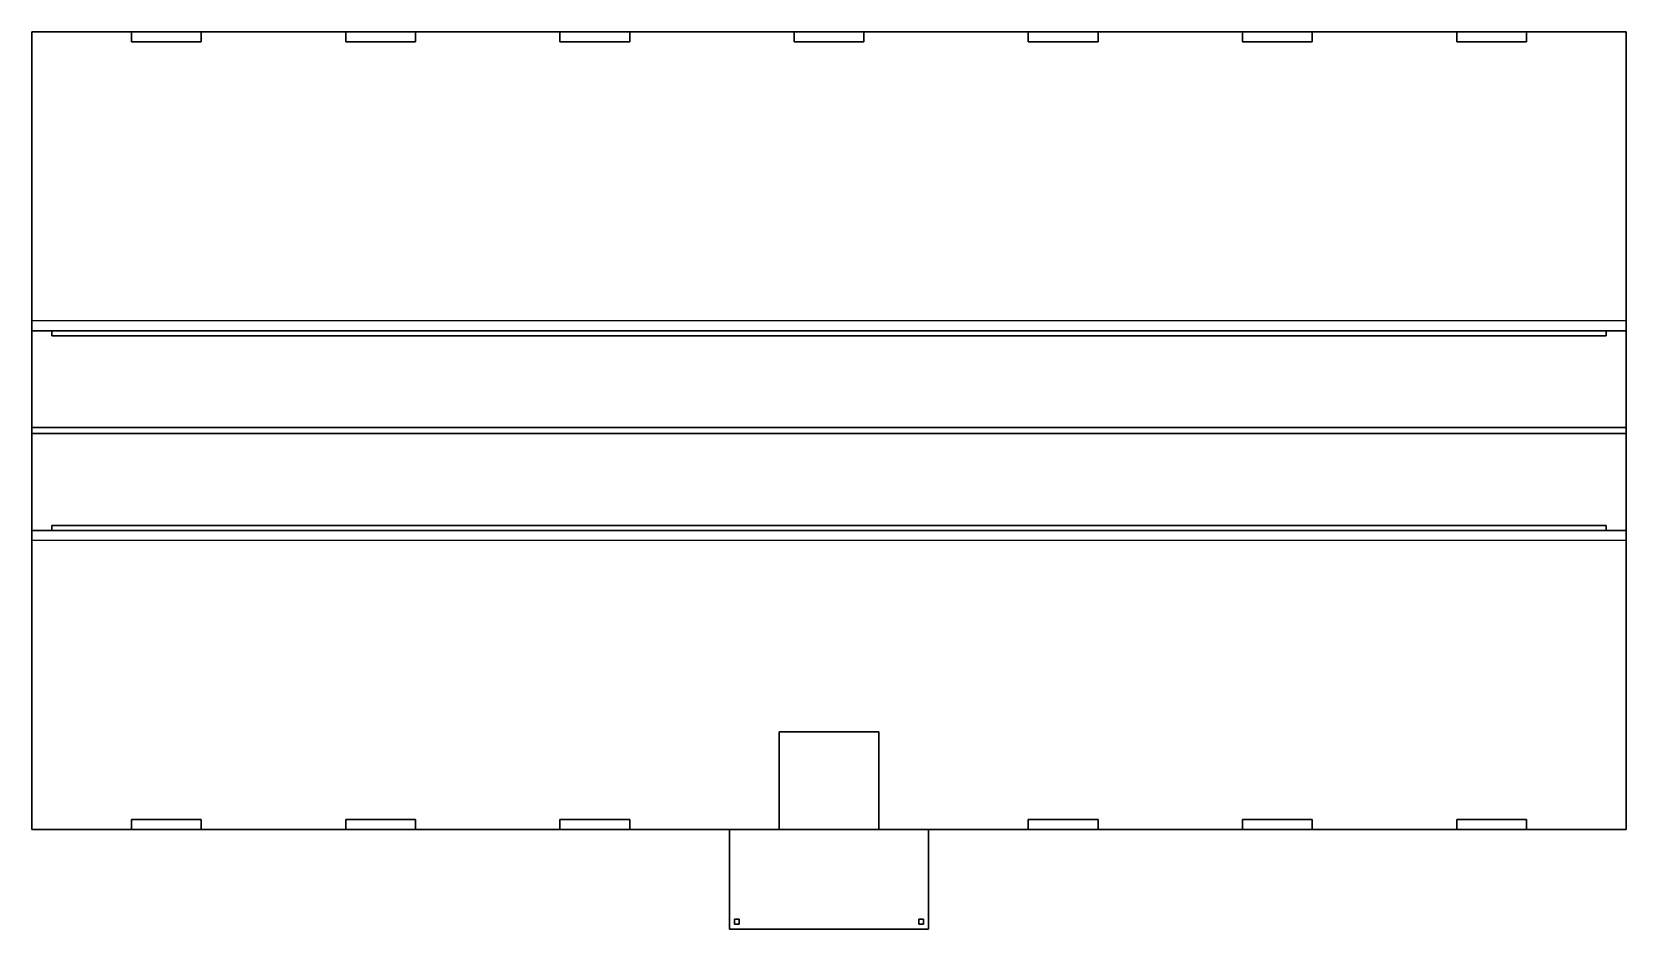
# Model space of a CAD drawing. Extents: x -8 to 8, y -5 to 4.
import ezdxf

# ---------------------------------------------------------------- set-up
doc = ezdxf.new("R2010")
doc.units = 0
doc.layers.get('0').update_dxf_attribs({"linetype": 'CONTINUOUS'})

msp = doc.modelspace()

# ---------------------------------------------------------------- linework, layer by layer
for points in [[(-8, 4), (-8, 2), (-8, 2, 2.5), (-8, 4, 2.5)], [(8, 1, 4.389), (8, 4, 2.5), (-8, 4, 2.5), (-8, 1, 4.389)], [(-7, 4, 1), (-8, 4), (-8, 4, 2.5), (-7, 4, 2)], [(-6.3, 4, 1), (-0.5, 4), (-8, 4), (-7, 4, 1)], [(-6.3, 4, 2), (-7, 4, 2), (-8, 4, 2.5)], [(-4.85, 4, 2), (-6.3, 4, 2), (-8, 4, 2.5), (-1, 4, 2.5)], [(-8, 4, 2.5), (-8, 2, 2.5), (-8, 1.5, 3), (-8, 1, 4.389)], [(-7, 3.9, 1), (-7, 4, 1), (-7, 4, 2), (-7, 3.9, 2)], [(-6.3, 3.9, 1), (-6.3, 4, 1), (-7, 4, 1), (-7, 3.9, 1)], [(-6.3, 3.9, 2), (-6.3, 4, 2), (-6.3, 4, 1), (-6.3, 3.9, 1)], [(-4.85, 4, 1), (-6.3, 4, 1), (-6.3, 4, 2), (-4.85, 4, 2)], [(-4.85, 4, 1), (-0.5, 4), (-0.5, 4), (-6.3, 4, 1)], [(-4.85, 3.9, 1), (-4.85, 4, 1), (-4.85, 4, 2), (-4.85, 3.9, 2)], [(-4.15, 3.9, 1), (-4.15, 4, 1), (-4.85, 4, 1), (-4.85, 3.9, 1)], [(-4.15, 4, 1), (-0.5, 4), (-0.5, 4), (-4.85, 4, 1)], [(-4.15, 4, 2), (-4.85, 4, 2), (-1, 4, 2.5)], [(-4.15, 3.9, 2), (-4.15, 4, 2), (-4.15, 4, 1), (-4.15, 3.9, 1)], [(-2.7, 4, 1), (-4.15, 4, 1), (-4.15, 4, 2), (-2.7, 4, 2)], [(-2.7, 4, 1), (-0.5, 4), (-0.5, 4), (-4.15, 4, 1)], [(-2.7, 4, 2), (-4.15, 4, 2), (-1, 4, 2.5)], [(-2.7, 3.9, 1), (-2.7, 4, 1), (-2.7, 4, 2), (-2.7, 3.9, 2)], [(-2, 3.9, 1), (-2, 4, 1), (-2.7, 4, 1), (-2.7, 3.9, 1)], [(-2, 4, 1), (-0.5, 4), (-0.5, 4), (-2.7, 4, 1)], [(-2, 3.9, 2), (-2, 4, 2), (-2, 4, 1), (-2, 3.9, 1)], [(-2, 4, 2), (-1, 4, 2.5), (-0.5, 4), (-2, 4, 1)], [(-0.35, 4, 1), (-0.5, 4), (-1, 4, 2.5), (-0.35, 4, 2)], [(0.35, 4, 2), (-0.35, 4, 2), (-1, 4, 2.5), (1, 4, 2.5)], [(0.35, 4, 1), (0.5, 4), (-0.5, 4), (-0.35, 4, 1)], [(-0.35, 3.9, 1), (-0.35, 4, 1), (-0.35, 4, 2), (-0.35, 3.9, 2)], [(0.35, 3.9, 1), (0.35, 4, 1), (-0.35, 4, 1), (-0.35, 3.9, 1)], [(0.35, 3.9, 2), (0.35, 4, 2), (0.35, 4, 1), (0.35, 3.9, 1)], [(0.35, 4, 2), (1, 4, 2.5), (0.5, 4), (0.35, 4, 1)], [(2, 4, 1), (0.5, 4), (1, 4, 2.5), (2, 4, 2)], [(2.7, 4, 1), (0.5, 4), (0.5, 4), (2, 4, 1)], [(0.5, 4), (0.5, 4), (2.7, 4, 1), (4.15, 4, 1)], [(4.85, 4, 1), (0.5, 4), (0.5, 4), (4.15, 4, 1)], [(0.5, 4), (0.5, 4), (4.85, 4, 1), (6.3, 4, 1)], [(7, 4, 1), (8, 4), (0.5, 4), (6.3, 4, 1)], [(1, 4, 2.5), (2.7, 4, 2), (2, 4, 2), (1, 4, 2.5)], [(1, 4, 2.5), (4.15, 4, 2), (2.7, 4, 2), (1, 4, 2.5)], [(1, 4, 2.5), (4.85, 4, 2), (4.15, 4, 2), (1, 4, 2.5)], [(1, 4, 2.5), (6.3, 4, 2), (4.85, 4, 2), (1, 4, 2.5)], [(8, 4, 2.5), (7, 4, 2), (6.3, 4, 2), (1, 4, 2.5)], [(2, 3.9, 1), (2, 4, 1), (2, 4, 2), (2, 3.9, 2)], [(2.7, 3.9, 1), (2.7, 4, 1), (2, 4, 1), (2, 3.9, 1)], [(2.7, 3.9, 2), (2.7, 4, 2), (2.7, 4, 1), (2.7, 3.9, 1)], [(4.15, 4, 1), (2.7, 4, 1), (2.7, 4, 2), (4.15, 4, 2)], [(4.15, 3.9, 1), (4.15, 4, 1), (4.15, 4, 2), (4.15, 3.9, 2)], [(4.85, 3.9, 1), (4.85, 4, 1), (4.15, 4, 1), (4.15, 3.9, 1)], [(4.85, 3.9, 2), (4.85, 4, 2), (4.85, 4, 1), (4.85, 3.9, 1)], [(6.3, 4, 1), (4.85, 4, 1), (4.85, 4, 2), (6.3, 4, 2)], [(6.3, 3.9, 1), (6.3, 4, 1), (6.3, 4, 2), (6.3, 3.9, 2)], [(7, 3.9, 1), (7, 4, 1), (6.3, 4, 1), (6.3, 3.9, 1)], [(7, 3.9, 2), (7, 4, 2), (7, 4, 1), (7, 3.9, 1)], [(-6.3, 3.9, 1), (-7, 3.9, 1), (-7, 3.9, 2), (-6.3, 3.9, 2)], [(-4.15, 3.9, 1), (-4.85, 3.9, 1), (-4.85, 3.9, 2), (-4.15, 3.9, 2)], [(-2, 3.9, 1), (-2.7, 3.9, 1), (-2.7, 3.9, 2), (-2, 3.9, 2)], [(0.35, 3.9, 1), (-0.35, 3.9, 1), (-0.35, 3.9, 2), (0.35, 3.9, 2)], [(2.7, 3.9, 1), (2, 3.9, 1), (2, 3.9, 2), (2.7, 3.9, 2)], [(4.85, 3.9, 1), (4.15, 3.9, 1), (4.15, 3.9, 2), (4.85, 3.9, 2)], [(7, 3.9, 1), (6.3, 3.9, 1), (6.3, 3.9, 2), (7, 3.9, 2)], [(7, 4, 2), (8, 4, 2.5), (8, 4), (7, 4, 1)], [(8, 2), (8, 4), (8, 4, 2.5), (8, 2, 2.5)], [(8, 1.5, 3), (8, 2, 2.5), (8, 4, 2.5), (8, 1, 4.389)], [(-8, 2), (-8, -2), (-8, -2, 2.5), (-8, 2, 2.5)], [(-8, 2, 2.5), (-8, -2, 2.5), (-8, -1.5, 3), (-8, 1.5, 3)], [(8, -2), (8, 2), (8, 2, 2.5), (8, -2, 2.5)], [(8, -2, 2.5), (8, 2, 2.5), (8, 1.5, 3), (8, -1.5, 3)], [(-8, 1.5, 3), (-8, -1.5, 3), (-8, -1, 4.389), (-8, 1, 4.389)], [(8, -1.5, 3), (8, 1.5, 3), (8, 1, 4.389), (8, -1, 4.389)], [(8, 0.03, 6.1), (8, 1.1, 5.5), (-8, 1.1, 5.5), (-8, 0.03, 6.1)], [(-8, 1.1, 5.5), (-8, 1, 5.5), (-8, 0.03, 6.1)], [(-8, 1, 4.389), (-8, -1, 4.389), (-8, -1, 5.5), (-8, 1, 5.5)], [(7.8, 1, 4.5), (8, 1, 4.389), (-8, 1, 4.389), (-7.8, 1, 4.5)], [(-8, 1, 5.5), (-8, -1, 5.5), (-8, -0.03, 6.1), (-8, 0.03, 6.1)], [(-7.8, 1, 4.5), (-8, 1, 4.389), (-8, 1, 5.5), (-7.8, 1, 5.4)], [(8, 1, 5.5), (7.8, 1, 5.4), (-7.8, 1, 5.4), (-8, 1, 5.5)], [(7.8, 0.95, 4.5), (7.8, 1, 4.5), (-7.8, 1, 4.5), (-7.8, 0.95, 4.5)], [(-7.8, 0.95, 4.5), (-7.8, 1, 4.5), (-7.8, 1, 5.4), (-7.8, 0.95, 5.4)], [(7.8, 1, 5.4), (7.8, 1, 4.5), (7.8, 0.95, 4.5), (7.8, 0.95, 5.4)], [(8, 1, 5.5), (8, 1, 4.389), (7.8, 1, 4.5), (7.8, 1, 5.4)], [(8, 1, 5.5), (8, 1.1, 5.5), (8, 0.03, 6.1)], [(8, -1, 4.389), (8, 1, 4.389), (8, 1, 5.5), (8, -1, 5.5)], [(8, -1, 5.5), (8, 1, 5.5), (8, 0.03, 6.1), (8, -0.03, 6.1)], [(-5.2, 0.95, 5.4), (-5.2, 0.95, 4.5), (-7.8, 0.95, 4.5), (-7.8, 0.95, 5.4)], [(-2.6, 0.95, 5.4), (-2.6, 0.95, 4.5), (-5.2, 0.95, 4.5), (-5.2, 0.95, 5.4)], [(0, 0.95, 5.4), (0, 0.95, 4.5), (-2.6, 0.95, 4.5), (-2.6, 0.95, 5.4)], [(2.6, 0.95, 5.4), (2.6, 0.95, 4.5), (0, 0.95, 4.5), (0, 0.95, 5.4)], [(5.2, 0.95, 5.4), (5.2, 0.95, 4.5), (2.6, 0.95, 4.5), (2.6, 0.95, 5.4)], [(7.8, 0.95, 5.4), (7.8, 0.95, 4.5), (5.2, 0.95, 4.5), (5.2, 0.95, 5.4)], [(-8, 0.03, 6.1), (-8, -0.03, 6.1), (8, -0.03, 6.1), (8, 0.03, 6.1)], [(-8, -0.03, 6.1), (-8, -1.1, 5.5), (8, -1.1, 5.5), (8, -0.03, 6.1)], [(-8, -1, 5.5), (-8, -1.1, 5.5), (-8, -0.03, 6.1)], [(8, -1.1, 5.5), (8, -1, 5.5), (8, -0.03, 6.1)], [(-7.8, -0.95, 4.5), (-7.8, -1, 4.5), (7.8, -1, 4.5), (7.8, -0.95, 4.5)], [(-7.8, -0.95, 5.4), (-7.8, -0.95, 4.5), (-5.2, -0.95, 4.5), (-5.2, -0.95, 5.4)], [(-7.8, -1, 5.4), (-7.8, -1, 4.5), (-7.8, -0.95, 4.5), (-7.8, -0.95, 5.4)], [(-5.2, -0.95, 5.4), (-5.2, -0.95, 4.5), (-2.6, -0.95, 4.5), (-2.6, -0.95, 5.4)], [(-2.6, -0.95, 5.4), (-2.6, -0.95, 4.5), (0, -0.95, 4.5), (0, -0.95, 5.4)], [(0, -0.95, 5.4), (0, -0.95, 4.5), (2.6, -0.95, 4.5), (2.6, -0.95, 5.4)], [(2.6, -0.95, 5.4), (2.6, -0.95, 4.5), (5.2, -0.95, 4.5), (5.2, -0.95, 5.4)], [(5.2, -0.95, 5.4), (5.2, -0.95, 4.5), (7.8, -0.95, 4.5), (7.8, -0.95, 5.4)], [(7.8, -0.95, 4.5), (7.8, -1, 4.5), (7.8, -1, 5.4), (7.8, -0.95, 5.4)], [(-8, -1, 4.389), (-8, -4, 2.5), (8, -4, 2.5), (8, -1, 4.389)], [(-8, -1.5, 3), (-8, -2, 2.5), (-8, -4, 2.5), (-8, -1, 4.389)], [(-7.8, -1, 4.5), (-8, -1, 4.389), (8, -1, 4.389), (7.8, -1, 4.5)], [(-8, -1, 5.5), (-8, -1, 4.389), (-7.8, -1, 4.5), (-7.8, -1, 5.4)], [(-8, -1, 5.5), (-7.8, -1, 5.4), (7.8, -1, 5.4), (8, -1, 5.5)], [(7.8, -1, 4.5), (8, -1, 4.389), (8, -1, 5.5), (7.8, -1, 5.4)], [(8, -4, 2.5), (8, -2, 2.5), (8, -1.5, 3), (8, -1, 4.389)], [(-8, -2), (-8, -4), (-8, -4, 2.5), (-8, -2, 2.5)], [(8, -4), (8, -2), (8, -2, 2.5), (8, -4, 2.5)], [(-0.5, -3.02), (0.5, -3.02), (0.5, -3.02, 2), (-0.5, -3.02, 2)], [(-0.5, -4), (-0.5, -3.02), (-0.5, -3.02, 2), (-0.5, -4, 2)], [(0.5, -3.02), (0.5, -4), (0.5, -4, 2), (0.5, -3.02, 2)], [(-8, -4, 2.5), (-7, -4, 2), (-6.3, -4, 2), (-1, -4, 2.5)], [(-7, -4, 2), (-8, -4, 2.5), (-8, -4), (-7, -4, 1)], [(-7, -4, 1), (-8, -4), (-0.5, -4), (-6.3, -4, 1)], [(-7, -3.9, 1), (-7, -4, 1), (-6.3, -4, 1), (-6.3, -3.9, 1)], [(-7, -3.9, 2), (-7, -4, 2), (-7, -4, 1), (-7, -3.9, 1)], [(-7, -3.9, 1), (-6.3, -3.9, 1), (-6.3, -3.9, 2), (-7, -3.9, 2)], [(-6.3, -3.9, 1), (-6.3, -4, 1), (-6.3, -4, 2), (-6.3, -3.9, 2)], [(-1, -4, 2.5), (-6.3, -4, 2), (-4.85, -4, 2), (-1, -4, 2.45)], [(-6.3, -4, 1), (-4.85, -4, 1), (-4.85, -4, 2), (-6.3, -4, 2)], [(-0.5, -4), (-0.5, -4), (-4.85, -4, 1), (-6.3, -4, 1)], [(-4.85, -3.9, 2), (-4.85, -4, 2), (-4.85, -4, 1), (-4.85, -3.9, 1)], [(-4.85, -3.9, 1), (-4.15, -3.9, 1), (-4.15, -3.9, 2), (-4.85, -3.9, 2)], [(-4.85, -3.9, 1), (-4.85, -4, 1), (-4.15, -4, 1), (-4.15, -3.9, 1)], [(-1, -4, 2.45), (-4.85, -4, 2), (-4.15, -4, 2), (-1, -4, 2.45)], [(-4.85, -4, 1), (-0.5, -4), (-0.5, -4), (-4.15, -4, 1)], [(-4.15, -3.9, 1), (-4.15, -4, 1), (-4.15, -4, 2), (-4.15, -3.9, 2)], [(-1, -4, 2.45), (-4.15, -4, 2), (-2.7, -4, 2), (-1, -4, 2.45)], [(-4.15, -4, 1), (-2.7, -4, 1), (-2.7, -4, 2), (-4.15, -4, 2)], [(-0.5, -4), (-0.5, -4), (-2.7, -4, 1), (-4.15, -4, 1)], [(-2.7, -3.9, 1), (-2, -3.9, 1), (-2, -3.9, 2), (-2.7, -3.9, 2)], [(-2.7, -3.9, 2), (-2.7, -4, 2), (-2.7, -4, 1), (-2.7, -3.9, 1)], [(-2.7, -3.9, 1), (-2.7, -4, 1), (-2, -4, 1), (-2, -3.9, 1)], [(-1, -4, 2.45), (-2.7, -4, 2), (-2, -4, 2), (-1, -4, 2.45)], [(-2.7, -4, 1), (-0.5, -4), (-0.5, -4), (-2, -4, 1)], [(-2, -3.9, 1), (-2, -4, 1), (-2, -4, 2), (-2, -3.9, 2)], [(-2, -4, 1), (-0.5, -4), (-1, -4, 2.45), (-2, -4, 2)], [(-1, -4, 2.45), (-1, -5, 2.35), (-1, -5, 2.4), (-1, -4, 2.5)], [(1, -4, 2.45), (1, -5, 2.35), (-1, -5, 2.35), (-1, -4, 2.45)], [(-1, -4, 2.5), (-1, -5, 2.4), (1, -5, 2.4), (1, -4, 2.5)], [(-0.5, -4), (-0.5, -4), (-0.5, -4, 2), (-1, -4, 2.45)], [(-0.5, -4, 2), (0.5, -4, 2), (1, -4, 2.45), (-1, -4, 2.45)], [(0.5, -4), (1, -4, 2.45), (1, -4, 2.45), (0.5, -4, 2)], [(2, -4, 2), (1, -4, 2.45), (0.5, -4), (2, -4, 1)], [(2, -4, 1), (0.5, -4), (0.5, -4), (2.7, -4, 1)], [(2.7, -4, 1), (0.5, -4), (0.5, -4), (4.15, -4, 1)], [(4.15, -4, 1), (0.5, -4), (0.5, -4), (4.85, -4, 1)], [(4.85, -4, 1), (0.5, -4), (0.5, -4), (6.3, -4, 1)], [(6.3, -4, 1), (0.5, -4), (8, -4), (7, -4, 1)], [(1, -5, 2.4), (1, -5, 2.35), (1, -4, 2.45), (1, -4, 2.5)], [(2, -4, 2), (2.7, -4, 2), (1, -4, 2.5), (1, -4, 2.45)], [(2.7, -4, 2), (4.15, -4, 2), (1, -4, 2.5)], [(4.15, -4, 2), (4.85, -4, 2), (1, -4, 2.5)], [(4.85, -4, 2), (6.3, -4, 2), (8, -4, 2.5), (1, -4, 2.5)], [(2, -3.9, 1), (2.7, -3.9, 1), (2.7, -3.9, 2), (2, -3.9, 2)], [(2, -3.9, 2), (2, -4, 2), (2, -4, 1), (2, -3.9, 1)], [(2, -3.9, 1), (2, -4, 1), (2.7, -4, 1), (2.7, -3.9, 1)], [(2.7, -3.9, 1), (2.7, -4, 1), (2.7, -4, 2), (2.7, -3.9, 2)], [(2.7, -4, 1), (4.15, -4, 1), (4.15, -4, 2), (2.7, -4, 2)], [(4.15, -3.9, 1), (4.85, -3.9, 1), (4.85, -3.9, 2), (4.15, -3.9, 2)], [(4.15, -3.9, 2), (4.15, -4, 2), (4.15, -4, 1), (4.15, -3.9, 1)], [(4.15, -3.9, 1), (4.15, -4, 1), (4.85, -4, 1), (4.85, -3.9, 1)], [(4.85, -3.9, 1), (4.85, -4, 1), (4.85, -4, 2), (4.85, -3.9, 2)], [(4.85, -4, 1), (6.3, -4, 1), (6.3, -4, 2), (4.85, -4, 2)], [(6.3, -3.9, 2), (6.3, -4, 2), (6.3, -4, 1), (6.3, -3.9, 1)], [(6.3, -3.9, 1), (7, -3.9, 1), (7, -3.9, 2), (6.3, -3.9, 2)], [(6.3, -3.9, 1), (6.3, -4, 1), (7, -4, 1), (7, -3.9, 1)], [(6.3, -4, 2), (7, -4, 2), (8, -4, 2.5)], [(7, -3.9, 1), (7, -4, 1), (7, -4, 2), (7, -3.9, 2)], [(7, -4, 1), (8, -4), (8, -4, 2.5), (7, -4, 2)], [(-0.9, -4.9, 2.36), (-0.9, -4.9), (-0.95, -4.9), (-0.95, -4.9, 2.36)], [(-0.95, -4.9), (-0.95, -4.95), (-0.95, -4.95, 2.355), (-0.95, -4.9, 2.36)], [(-0.95, -4.95, 2.355), (-0.95, -4.95), (-0.9, -4.95), (-0.9, -4.95, 2.355)], [(-0.9, -4.95, 2.355), (-0.9, -4.95), (-0.9, -4.9), (-0.9, -4.9, 2.36)], [(0.95, -4.9, 2.36), (0.95, -4.9), (0.9, -4.9), (0.9, -4.9, 2.36)], [(0.9, -4.9), (0.9, -4.95), (0.9, -4.95, 2.355), (0.9, -4.9, 2.36)], [(0.9, -4.95, 2.355), (0.9, -4.95), (0.95, -4.95), (0.95, -4.95, 2.355)], [(0.95, -4.95, 2.355), (0.95, -4.95), (0.95, -4.9), (0.95, -4.9, 2.36)], [(-1, -5, 2.4), (-1, -5, 2.35), (1, -5, 2.35), (1, -5, 2.4)]]:
    msp.add_3dface(points)

doc.saveas('drawing.dxf')
